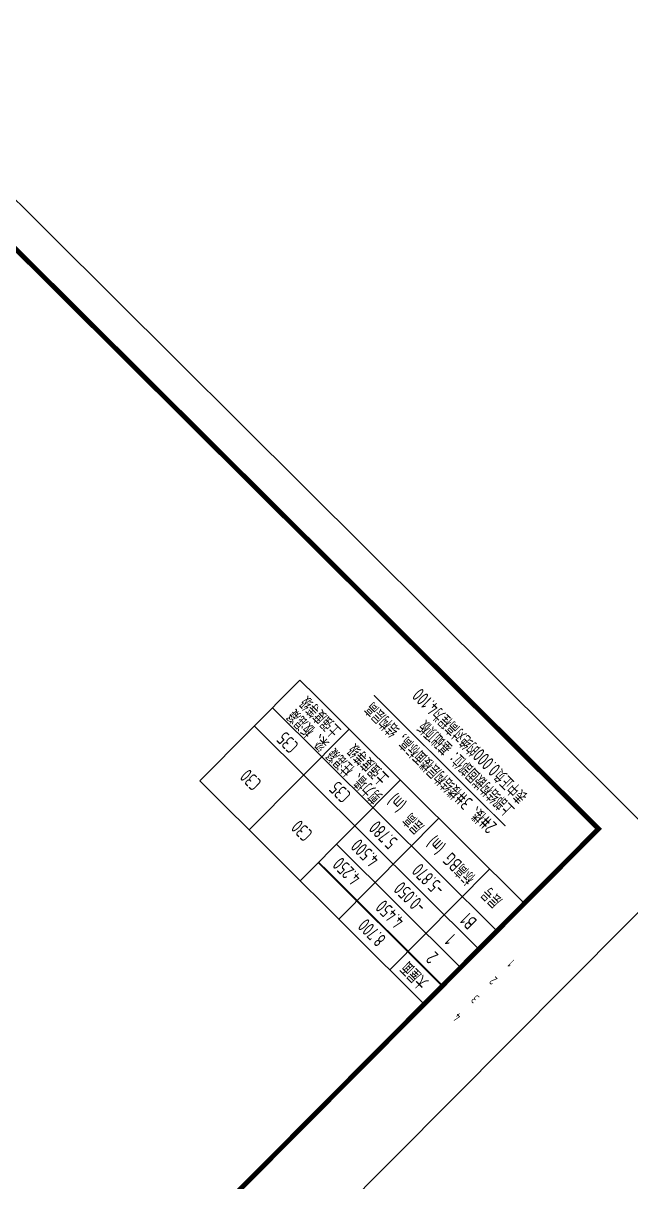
# Model space of a CAD drawing. Extents: x 517450926 to 520131079, y 3499134486 to 3500888201.
# Drawn here: x 518581254 to 518607468, y 3500269096 to 3500319067 of the extents above; entities that cross this region are included whole.
import ezdxf
from ezdxf.enums import TextEntityAlignment as Align

# ---------------------------------------------------------------- set-up
doc = ezdxf.new("R2010")
doc.units = 0
doc.header["$LTSCALE"] = 1000
doc.header["$MEASUREMENT"] = 0
doc.layers.get('0').update_dxf_attribs({"linetype": 'CONTINUOUS'})
for name, color, linetype in [('C-SHET-SHET', 144, 'CONTINUOUS'), ('S_TABL', 83, 'CONTINUOUS'), ('S_TABL_LEVL', 1, 'CONTINUOUS'), ('S_TABL_NUMB', 7, 'CONTINUOUS')]:
    doc.layers.add(name, color=color, linetype=linetype)
doc.layers.add('S02-levl-酒店_SEN24J8T_设计区$0$S_POST_OTHE', color=110, linetype='CONTINUOUS', plot=False)
doc.layers.add('内框', color=8, linetype='CONTINUOUS', plot=False)
doc.styles.add('S02-levl-酒店_SEN24J8T_设计区$0$TH-STYLE3', font='tssdeng.shx', dxfattribs={"width": 0.7, "bigfont": 'tssdchn.shx'})
doc.styles.get("Standard").update_dxf_attribs({"font": 'Tssdeng.shx', "bigfont": 'Tssdchn.shx'})
doc.styles.add('TH-STYLE3', font='tssdeng.shx', dxfattribs={"width": 0.7, "bigfont": 'tssdchn.shx'})
doc.styles.add('黑体', font='simhei.ttf')

# ---------------------------------------------------------------- blocks, each defined once
blk = doc.blocks.new('THAPE_A1L2_inner')
at = {"layer": '内框'}
blk.add_lwpolyline([(0, 0), (1261, 0), (1261, 594), (0, 594)], close=True, dxfattribs=at)
at = {"layer": '内框', "const_width": 1.4}
blk.add_lwpolyline([(25, 584), (25, 10), (1251, 10), (1251, 584)], close=True, dxfattribs=at)
at = {"layer": '内框', "style": '黑体', "width": 0.8}
blk.add_attdef('内框名称', (58.89, 599.29), '', height=8, dxfattribs=at)
blk = doc.blocks.new('SH_THAPE_A1L2')
blk.add_lwpolyline([(0, 0), (1261, 0), (1261, 594), (0, 594)], close=True)
at = {"const_width": 1.4}
blk.add_lwpolyline([(25, 584), (25, 10), (1251, 10), (1251, 584)], close=True, dxfattribs=at)
blk.add_attdef('作废标记', text='', height=400).set_placement((658, 330.5), align=Align.MIDDLE_CENTER)

msp = doc.modelspace()

# ---------------------------------------------------------------- linework, layer by layer
at = {"layer": 'S_TABL'}
for p, q in [((518595320.9415, 3500288623.4874), (518591000.358, 3500284279.1162)), ((518600908.4619, 3500279126.4213), (518591223.7652, 3500288758.0893)), ((518602878.5023, 3500281107.3081), (518595320.9415, 3500288623.4874)), ((518601691.9763, 3500279914.2494), (518594134.4155, 3500287430.4287)), ((518598557.9189, 3500276762.9369), (518588873.2221, 3500286394.605)), ((518597527.3676, 3500286429.1426), (518593206.7841, 3500282084.7714)), ((518599190.4615, 3500284775.155), (518594869.878, 3500280430.7839)), ((518600124.9476, 3500278338.5932), (518594773.8129, 3500283660.4277)), ((518599341.4332, 3500277550.7651), (518593990.2985, 3500282872.5996)), ((518601389.4877, 3500282588.1696), (518597068.9042, 3500278243.7984)), ((518598557.9189, 3500276762.9369), (518602878.5023, 3500281107.3081))]:
    msp.add_line(p, q, dxfattribs=at)
for points in [[(518593193.8056, 3500290738.9761), (518588873.2221, 3500286394.605)], [(518595320.9415, 3500288623.4874), (518593902.8509, 3500290033.8132), (518593193.8056, 3500290738.9761)], [(518594134.4155, 3500287430.4287), (518592007.2795, 3500289545.9175)]]:
    msp.add_lwpolyline(points, dxfattribs=at)
at = {"layer": 'S_TABL_LEVL', "const_width": 80}
msp.add_lwpolyline([(518599341.4332, 3500277550.7651), (518593990.2985, 3500282872.5995)], dxfattribs=at)
at = {"layer": 'S_TABL_NUMB', "const_width": 50}
msp.add_lwpolyline([(518602056.5017, 3500284436.6104), (518596381.4689, 3500290080.5695)], dxfattribs=at)

# ---------------------------------------------------------------- block references
at = {"layer": 'C-SHET-SHET', "xscale": 150, "yscale": 150, "zscale": 150, "rotation": 135.1572922948761}
msp.add_blockref('SH_THAPE_A1L2', (518609792.2772, 3500282741.2279), dxfattribs=at)
at = {"layer": '内框', "xscale": 150, "yscale": 150, "zscale": 150, "rotation": 135.1572922948763}
msp.add_blockref('THAPE_A1L2_inner', (518609792.2772, 3500282741.2279), dxfattribs=at)

# ---------------------------------------------------------------- texts
at = {"layer": 'S02-levl-酒店_SEN24J8T_设计区$0$S_POST_OTHE', "style": 'S02-levl-酒店_SEN24J8T_设计区$0$TH-STYLE3', "width": 0.7}
for s, p in [('1', (518602300.945, 3500278521.4288)), ('2', (518601532.9587, 3500277770.4402)), ('3', (518600749.4443, 3500276982.6121)), ('4', (518599965.93, 3500276194.784))]:
    msp.add_text(s, height=400, rotation=135.78045886, dxfattribs=at).set_placement(p, align=Align.MIDDLE)
at = {"layer": 'S_TABL_NUMB', "style": 'TH-STYLE3', "width": 0.7}
for s, p in [('土强度等级', (518595023.7372, 3500288619.5791)), ('表中正负0.000的绝对高程为4.100', (518603080.0565, 3500285784.8647)), ('梁、板混凝', (518594506.3638, 3500288051.5494)), ('2#楼、3#楼结构层楼面标高，结构层高', (518601728.5121, 3500284490.0796)), ('上部结构嵌固部位：基础顶板', (518602510.3317, 3500285212.0032)), ('C35', (518593179.7822, 3500287953.4516)), ('土强度等级', (518597084.1538, 3500286570.4443)), ('剪力墙、柱混凝', (518596794.9804, 3500285775.4642)), ('C30', (518591580.1005, 3500286344.9627)), ('C35', (518595442.9481, 3500285816.1591)), ('层高', (518598601.6996, 3500284465.9581)), ('C30', (518593786.5266, 3500284150.6179)), ('标高BG', (518600819.7899, 3500282271.3564))]:
    msp.add_text(s, height=600, rotation=135.15728937, dxfattribs=at).set_placement(p)
for s, p in [('(m)', (518597372.4725, 3500285444.7792)), ('(m)', (518599061.4586, 3500283620.9234)), ('层号', (518601451.7447, 3500281356.098)), ('B1', (518600461.6946, 3500280337.8449)), ('1', (518599678.1802, 3500279550.0168)), ('2', (518598894.6659, 3500278762.1886)), ('大屋面', (518598111.1515, 3500277974.3605))]:
    msp.add_text(s, height=600, rotation=135.15728937, dxfattribs=at).set_placement(p, align=Align.MIDDLE)
for s, p in [('5.780', (518596545.8871, 3500284719.2592)), ('4.500', (518595762.3727, 3500283931.4311)), ('4.250', (518594978.8583, 3500283143.603)), ('-5.870', (518598396.7642, 3500282878.5166)), ('-0.050', (518597613.2499, 3500282090.6884)), ('4.450', (518596829.7355, 3500281302.8603)), ('8.700', (518596067.6451, 3500280493.7256))]:
    msp.add_text(s, height=600, rotation=135.15728937, dxfattribs=at).set_placement(p, align=Align.RIGHT)

doc.saveas('drawing.dxf')
